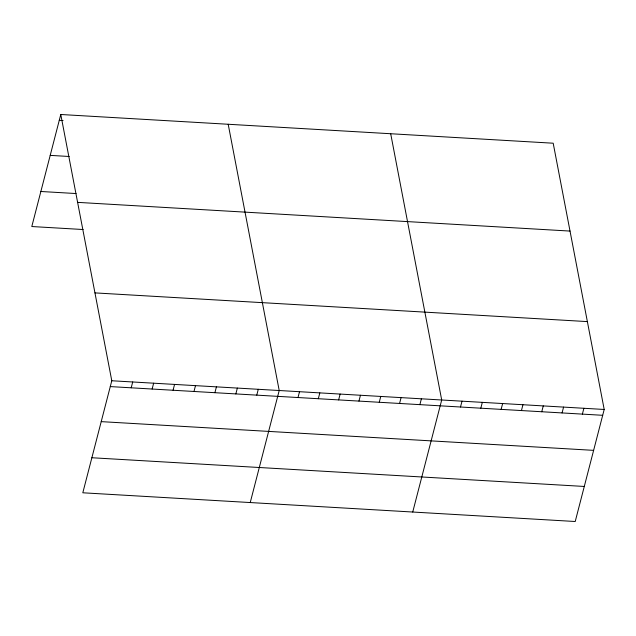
<?xml version="1.0" encoding="UTF-8"?>
<svg xmlns="http://www.w3.org/2000/svg" width="636" height="636" viewBox="0 0 636 636"><rect width="100%" height="100%" fill="white"/><g stroke="black" fill="none" stroke-linecap="round" stroke-linejoin="round"><path stroke-width="0.95" d="M60.778 114.496L111.785 380.757L82.807 492.789L575.222 521.504L604.2 409.465L553.193 143.211L60.778 114.496L31.8 226.535L83.165 229.524M131.199 387.817L132.709 381.974M152.131 389.033L153.642 383.198M173.056 390.25L174.566 384.414M193.988 391.474L195.491 385.639M214.912 392.69L216.423 386.855M235.837 393.915L237.347 388.079M256.769 395.131L258.28 389.296M250.234 502.551L279.204 390.52L228.197 124.259M298.006 397.54L299.516 391.704M318.318 398.724L319.829 392.889M338.63 399.909L340.141 394.074M358.942 401.093L360.453 395.258M379.255 402.278L380.765 396.443M399.567 403.463L401.078 397.627M419.879 404.647L421.39 398.812M412.732 512.028L441.702 399.996L390.695 133.735M460.504 407.016L462.014 401.173M480.816 408.201L482.327 402.357M501.128 409.385L502.639 403.542M521.441 410.57L522.951 404.727M541.753 411.754L543.263 405.911M562.065 412.931L563.576 407.096M582.377 414.115L583.888 408.28M59.267 120.339L63.067 120.554M50.204 155.383L69.229 156.488M40.863 191.492L76.058 193.543M77.608 202.367L570.023 231.075M94.947 292.894L587.37 321.601M111.785 380.757L604.2 409.465M110.274 386.593L602.69 415.3M101.211 421.636L593.627 450.352M91.87 457.745L584.293 486.453"/></g></svg>
